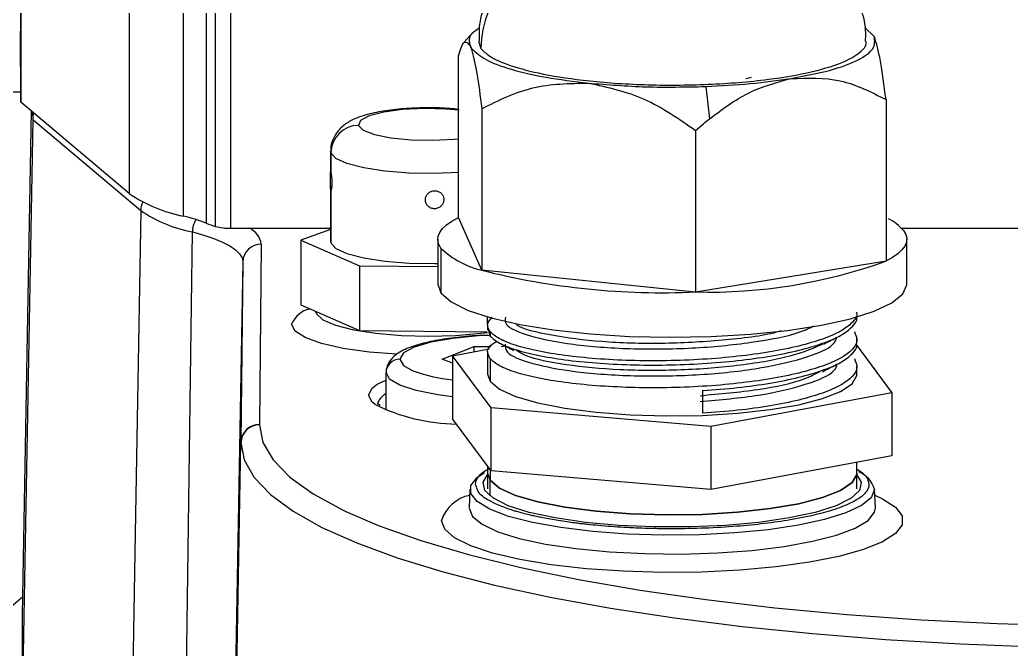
# Model space of a CAD drawing. Header units: millimetres. Extents: x -939 to 77961, y -54291 to 1503.
# Drawn here: x 12883 to 12936.7, y -10259.4 to -10225.4 of the extents above; entities that cross this region are included whole.
import ezdxf

# ---------------------------------------------------------------- set-up
doc = ezdxf.new("R2010")
doc.units = ezdxf.units.MM

# ---------------------------------------------------------------- blocks, each defined once
blk = doc.blocks.new('*U104')
at = {"color": 7, "linetype": 'Continuous', "lineweight": 25}
for p, q in [((-61.924, -70.008), (-61.924, -81.698)), ((-61.911, -73.848), (-61.911, -85.538)), ((-56.04, -78.796), (-56.04, -90.486)), ((-53.099, -91.709), (-53.099, -80.019)), ((-51.864, -80.404), (-51.864, -92.094)), ((-51.362, -92.271), (-51.362, -80.581)), ((-50.546, -80.676), (-50.546, -92.366)), ((-15.686, -82.001), (-16.207, -81.5)), ((-61.911, -85.538), (-61.924, -81.698)), ((-37.417, -81.759), (-37.911, -82.322)), ((-37.577, -82.495), (-37.481, -82.657)), ((-37.577, -82.495), (-37.505, -82.685)), ((-37.481, -82.657), (-37.505, -82.685)), ((-37.118, -82.248), (-36.988, -82.638)), ((-38.209, -91.783), (-38.209, -83.043)), ((-24.82, -84.698), (-24.612, -86.445)), ((-56.04, -90.486), (-61.911, -85.538)), ((-15.055, -85.403), (-15.055, -94.143)), ((-61.35, -86.01), (-61.839, -113.278)), ((-36.945, -85.898), (-36.945, -94.638)), ((-61.265, -86.475), (-61.824, -117.682)), ((-61.265, -86.475), (-55.416, -91.405)), ((-25.368, -87.078), (-25.368, -95.818)), ((-45.132, -88.209), (-45.132, -89.376)), ((-45.121, -88.284), (-45.121, -89.322)), ((-45.132, -90.092), (-45.132, -93.079)), ((-45.121, -90.296), (-45.121, -93.154)), ((-36.946, -94.638), (-38.209, -91.784)), ((-53.034, -123.843), (-52.619, -92.569)), ((-50.546, -92.366), (-45.132, -92.366)), ((-45.132, -92.436), (-46.752, -93.006)), ((-14.21, -92.366), (49.282, -92.366)), ((-48.885, -93.226), (-48.985, -102.981)), ((-46.752, -93.006), (-43.574, -94.396)), ((-46.752, -93.006), (-46.752, -96.513)), ((-45.132, -93.079), (-45.121, -93.154)), ((-39.332, -92.963), (-39.332, -95.399)), ((-13.932, -95.399), (-13.932, -92.963)), ((-39.158, -93.436), (-39.158, -95.871)), ((-49.884, -94.183), (-50.443, -125.373)), ((-49.884, -94.183), (-49.985, -103.938)), ((-43.574, -94.396), (-39.332, -94.441)), ((-43.574, -94.396), (-43.574, -97.903)), ((-15.055, -94.143), (-25.369, -95.818)), ((-25.369, -95.818), (-36.945, -94.638)), ((-39.332, -95.399), (-39.158, -95.871)), ((-46.752, -96.513), (-43.574, -97.903)), ((-36.654, -97.161), (-36.654, -97.61)), ((-36.632, -97.595), (-36.632, -97.867)), ((-43.574, -97.903), (-36.654, -97.977)), ((-36.606, -97.866), (-36.495, -98.2)), ((-36.495, -97.969), (-36.495, -98.2)), ((-39.096, -99.451), (-37.364, -98.774)), ((-37.364, -98.774), (-36.46, -98.774)), ((-37.364, -99.048), (-37.364, -98.774)), ((-35.893, -98.774), (-35.686, -98.736)), ((-16.677, -98.65), (-14.736, -101.275)), ((-16.632, -98.597), (-16.632, -98.325)), ((-38.527, -99.264), (-36.537, -98.894)), ((-36.435, -102.094), (-38.527, -99.264)), ((-38.527, -99.264), (-38.527, -102.674)), ((-36.632, -99.056), (-36.632, -100.27)), ((-38.527, -99.674), (-39.096, -99.451)), ((-36.495, -99.43), (-36.495, -100.642)), ((-16.632, -100.27), (-16.632, -99.827)), ((-42.132, -102.218), (-42.132, -100.182)), ((-36.632, -100.27), (-36.495, -100.642)), ((-24.985, -101.152), (-24.985, -102.382)), ((-14.736, -101.275), (-24.54, -103.099)), ((-14.736, -101.275), (-14.736, -104.685)), ((-42.574, -101.882), (-42.56, -101.77)), ((-24.54, -103.099), (-36.435, -102.094)), ((-36.435, -105.503), (-36.435, -102.094)), ((-48.986, -103.007), (-48.985, -102.981)), ((-36.435, -105.503), (-38.527, -102.674)), ((-24.54, -103.099), (-24.54, -106.509)), ((-50.544, -135.128), (-49.985, -103.938)), ((-14.736, -104.685), (-24.54, -106.509)), ((-16.632, -105.628), (-16.632, -105.037)), ((-36.632, -105.238), (-36.632, -105.628)), ((-36.632, -105.628), (-36.632, -106.47)), ((-36.632, -105.628), (-36.495, -106)), ((-24.54, -106.509), (-36.435, -105.503)), ((-16.632, -106.47), (-16.632, -105.628)), ((-37.586, -106.481), (-37.631, -107.49)), ((-15.632, -107.49), (-15.677, -106.481)), ((-62.921, -113.246), (-61.822, -112.32)), ((-61.839, -113.278), (-61.824, -117.682))]:
    blk.add_line(p, q, dxfattribs=at)
at = {"color": 8, "linetype": 'Continuous', "lineweight": 25}
for p, q in [((-61.913, -85), (-71.615, -85)), ((-61.267, -86.081), (-61.265, -86.475)), ((-45.121, -88.284), (-45.132, -88.211)), ((-36.495, -105.422), (-36.495, -106)), ((-37.287, -106.226), (-37.275, -106.113)), ((-37.231, -106.357), (-37.287, -106.226)), ((-36.495, -106.842), (-36.495, -106)), ((-16.023, -106.059), (-15.977, -106.226))]:
    blk.add_line(p, q, dxfattribs=at)
at = {"color": 7, "linetype": 'Continuous', "lineweight": 25, "flags": 128}
for points in [[(-22.65, -84.264), (-22.39, -84.211), (-22.338, -84.199)], [(-55.416, -91.405), (-55.718, -108.89), (-55.956, -122.628)], [(-39.158, -93.436), (-39.278, -93.226), (-39.33, -93.015), (-39.312, -92.804), (-39.226, -92.594), (-39.071, -92.385), (-38.849, -92.18), (-38.561, -91.979), (-38.207, -91.784)], [(-52.619, -92.569), (-51.999, -92.739), (-51.45, -92.922), (-50.978, -93.116), (-50.587, -93.318), (-50.28, -93.528), (-50.059, -93.743), (-49.927, -93.962), (-49.884, -94.183)], [(-14.105, -92.491), (-13.985, -92.701), (-13.934, -92.912), (-13.951, -93.123), (-14.038, -93.333), (-14.192, -93.542), (-14.415, -93.747), (-14.703, -93.948), (-15.056, -94.143)], [(-45.121, -93.154), (-44.855, -93.461), (-44.246, -93.742), (-43.337, -93.977), (-42.189, -94.151), (-40.88, -94.253), (-39.499, -94.274), (-39.332, -94.271)], [(-39.158, -95.871), (-38.605, -96.355), (-37.687, -96.81), (-36.434, -97.222), (-34.883, -97.579), (-33.081, -97.87), (-31.083, -98.085), (-28.95, -98.219), (-26.747, -98.267), (-24.54, -98.228), (-22.397, -98.103), (-20.382, -97.896), (-18.557, -97.613), (-16.977, -97.262), (-15.691, -96.855), (-14.738, -96.404), (-14.145, -95.923), (-13.932, -95.425), (-13.932, -95.399)], [(-45.945, -96.866), (-45.902, -96.996), (-45.549, -97.32), (-44.864, -97.614), (-43.887, -97.864), (-42.674, -98.053), (-41.295, -98.171), (-39.832, -98.211), (-38.368, -98.171), (-36.99, -98.053), (-36.631, -98.007)], [(-36.495, -100.642), (-35.984, -101.069), (-35.114, -101.466), (-33.918, -101.817), (-32.442, -102.108), (-30.742, -102.328), (-28.885, -102.47), (-26.941, -102.527), (-24.985, -102.497), (-23.092, -102.382), (-21.335, -102.185), (-19.782, -101.915), (-18.493, -101.582), (-17.516, -101.198), (-16.889, -100.779), (-16.636, -100.339), (-16.632, -100.27)], [(-42.605, -100.812), (-42.337, -100.67), (-42.132, -100.581)], [(-49.985, -103.964), (-49.808, -104.909), (-49.276, -105.848), (-48.393, -106.773), (-47.166, -107.677), (-45.604, -108.555), (-43.718, -109.4), (-41.522, -110.206), (-39.031, -110.966), (-36.263, -111.676), (-33.238, -112.331), (-29.979, -112.925), (-26.508, -113.455), (-22.851, -113.917), (-19.033, -114.306), (-15.083, -114.621), (-11.029, -114.86), (-6.9, -115.02)], [(-15.677, -106.506), (-15.853, -106.948), (-16.375, -107.375), (-17.228, -107.775), (-18.382, -108.134), (-19.802, -108.44), (-21.441, -108.684), (-23.246, -108.859), (-25.161, -108.957), (-27.123, -108.977), (-29.069, -108.918), (-30.937, -108.781), (-32.667, -108.571), (-34.202, -108.294), (-35.494, -107.96), (-36.502, -107.579), (-37.192, -107.164), (-37.542, -106.728), (-37.542, -106.284), (-37.192, -105.848), (-36.801, -105.586)], [(-16.611, -105.74), (-16.393, -106.116), (-16.486, -106.556), (-16.945, -106.984), (-17.755, -107.384), (-18.885, -107.742), (-20.296, -108.046), (-21.935, -108.284), (-23.744, -108.447), (-25.657, -108.531), (-27.606, -108.531), (-29.519, -108.447), (-31.329, -108.284), (-32.968, -108.046), (-34.378, -107.742), (-35.508, -107.384), (-36.318, -106.984), (-36.777, -106.556), (-36.87, -106.116), (-36.632, -105.718)], [(-36.495, -106), (-35.984, -106.427), (-35.114, -106.824), (-33.918, -107.174), (-32.442, -107.466), (-30.742, -107.686), (-28.885, -107.828), (-26.941, -107.885), (-24.985, -107.855), (-23.092, -107.74), (-21.335, -107.543), (-19.782, -107.273), (-18.493, -106.94), (-17.516, -106.556), (-16.889, -106.136), (-16.636, -105.697), (-16.632, -105.628)], [(-16.632, -105.628), (-16.636, -105.697), (-16.889, -106.136), (-17.516, -106.556), (-18.493, -106.94), (-19.782, -107.273), (-21.335, -107.543), (-23.092, -107.74), (-24.985, -107.855), (-26.941, -107.885), (-28.885, -107.828), (-30.742, -107.686), (-32.442, -107.466), (-33.918, -107.174), (-35.114, -106.824), (-35.984, -106.427), (-36.495, -106)], [(-44.3, -107.696), (-42.507, -108.467), (-40.241, -109.27), (-37.673, -110.026), (-34.823, -110.729), (-31.713, -111.372), (-28.366, -111.952), (-24.809, -112.464), (-21.067, -112.904), (-17.17, -113.268), (-13.146, -113.555), (-9.028, -113.761), (-4.846, -113.885)], [(-37.632, -107.515), (-37.455, -107.959), (-36.93, -108.388), (-36.075, -108.789), (-34.915, -109.15), (-33.49, -109.457), (-31.844, -109.703), (-30.031, -109.878), (-28.108, -109.977), (-26.138, -109.997), (-24.184, -109.937), (-22.308, -109.799), (-20.572, -109.588), (-19.03, -109.311), (-17.733, -108.975), (-16.721, -108.593), (-16.028, -108.176), (-15.676, -107.738), (-15.632, -107.49)]]:
    blk.add_lwpolyline(points, dxfattribs=at)
at = {"color": 8, "linetype": 'Continuous', "lineweight": 25, "flags": 128}
for points in [[(-38.176, -85.975), (-38.886, -85.916), (-40.07, -85.891), (-41.23, -85.949), (-42.254, -86.086), (-43.04, -86.287), (-43.512, -86.534), (-43.624, -86.801)], [(-43.624, -86.801), (-43.365, -87.063), (-42.76, -87.294), (-41.868, -87.472), (-40.777, -87.578), (-39.593, -87.604), (-38.433, -87.545), (-38.197, -87.522)], [(-38.186, -89.346), (-39.499, -89.403), (-40.88, -89.382), (-42.189, -89.281), (-43.337, -89.106), (-44.246, -88.871), (-44.855, -88.59), (-45.121, -88.284)], [(-41.545, -99.19), (-43.049, -99.069), (-44.454, -98.87), (-45.628, -98.604), (-46.512, -98.287), (-47.06, -97.933), (-47.246, -97.561)], [(-36.519, -98.168), (-37.12, -98.197), (-38.507, -98.327), (-39.698, -98.533), (-40.611, -98.802), (-41.186, -99.115), (-41.382, -99.451)], [(-41.382, -99.451), (-41.186, -99.787), (-40.709, -100.061)], [(-38.527, -101.496), (-39.324, -101.39), (-40.497, -101.155), (-41.387, -100.864), (-41.943, -100.533), (-42.132, -100.182)], [(-43.074, -101.4), (-42.887, -101.026), (-42.605, -100.812)], [(-42.744, -101.895), (-42.887, -101.774), (-43.074, -101.4)], [(-48.986, -103.007), (-48.802, -103.959), (-48.251, -104.903), (-47.338, -105.833), (-46.069, -106.742), (-44.455, -107.622), (-44.3, -107.696)], [(-15.662, -106.821), (-15.241, -107.012), (-14.535, -107.463), (-14.177, -107.935), (-14.177, -108.414), (-14.535, -108.886), (-15.241, -109.338), (-16.275, -109.756), (-17.607, -110.128), (-19.199, -110.444), (-21.004, -110.695), (-22.971, -110.874), (-25.044, -110.975), (-27.162, -110.995), (-29.265, -110.934), (-31.292, -110.794), (-33.186, -110.579), (-34.89, -110.294), (-36.357, -109.948), (-37.544, -109.551), (-38.418, -109.115), (-38.952, -108.652), (-39.132, -108.175), (-39.132, -108.175)]]:
    blk.add_lwpolyline(points, dxfattribs=at)
at = {"color": 7, "linetype": 'Continuous', "lineweight": 25}
for centre, radius, start, end in [((-31.354, -82.707), 5.635, 98.1729, 179.2974), ((-43.617, -88.305), 1.504, 90.2715, 179.1684), ((-51.626, -84.02), 7.829, 235.6789, 259.1538), ((-51.218, -85.256), 7.446, 235.679, 259.1539), ((-55.521, -101.666), 10.247, 69.0895, 76.331), ((-48.868, -84.413), 8.244, 248.6957, 252.39), ((-50.616, -89.427), 2.94, 255.2943, 271.3679), ((-16.05, -94.14), 2.549, 40.2927, 63.6233), ((-48.898, -94.214), 0.987, 89.2419, 178.2277), ((-35.954, -90.173), 4.573, 225.5234, 257.4994), ((-24.681, -67.45), 28.375, 268.6118, 289.8284), ((-27.176, -56.177), 39.681, 255.7492, 272.6105), ((-41.391, -100.192), 0.741, 89.2603, 179.2404), ((-37.816, -92.642), 7.963, 248.6942, 264.8712), ((-38.136, -92.552), 10.417, 243.7506, 269.0438), ((-48.998, -103.969), 0.987, 89.2418, 178.2277), ((-48.998, -103.995), 0.988, 89.2777, 178.2233), ((-47.468, -103.964), 2.517, 179.4056, 180), ((-17.103, -106.919), 1.484, 16.154, 67.0607)]:
    blk.add_arc(centre, radius, start, end, dxfattribs=at)
at = {"color": 8, "linetype": 'Continuous', "lineweight": 25}
for centre, radius, start, end in [((-54.39, -91.427), 1.026, 152.4227, 178.817), ((-51.265, -92.588), 1.354, 149.2741, 179.1716), ((-50.039, -93.412), 1.17, 9.1364, 63.3932), ((-45.91, -98.14), 1.456, 104.0028, 156.5438), ((-41.706, -102.152), 0.935, 117.0379, 155.8838), ((-37.212, -108.804), 2.02, 101.1107, 161.8647)]:
    blk.add_arc(centre, radius, start, end, dxfattribs=at)
at = {"color": 7, "linetype": 'Continuous', "lineweight": 25}
for points, knots in [([(-17.394, -78.656), (-17.599, -78.412), (-18.032, -77.898), (-18.835, -77.288), (-19.738, -76.777), (-20.775, -76.365), (-21.992, -76.037), (-23.393, -75.801), (-24.924, -75.657), (-26.487, -75.604), (-28.073, -75.641), (-29.622, -75.77), (-31.167, -76.011), (-32.495, -76.358), (-33.663, -76.842), (-34.627, -77.414), (-35.511, -78.171), (-36.266, -79.122), (-36.811, -80.242), (-37.115, -81.312), (-37.095, -81.993), (-37.088, -82.249)], [0, 0, 0, 0, 0.038381, 0.081055, 0.124725, 0.172774, 0.232192, 0.297168, 0.356468, 0.418137, 0.478552, 0.539789, 0.604281, 0.678525, 0.727808, 0.774853, 0.822271, 0.870555, 0.919838, 0.969835, 1, 1, 1, 1]), ([(-16.164, -82.246), (-16.156, -82.094), (-16.122, -81.506), (-16.363, -80.53), (-16.766, -79.519), (-17.148, -79.006), (-17.294, -78.81)], [0, 0, 0, 0, 0.123069, 0.475134, 0.800045, 1, 1, 1, 1]), ([(-37.081, -81.543), (-37.236, -81.643), (-37.709, -81.949), (-37.63, -82.276), (-37.577, -82.495)], [0, 0, 0, 0, 0.328659, 1, 1, 1, 1]), ([(-15.055, -85.403), (-15.153, -84.644), (-15.349, -83.12), (-15.574, -82.374), (-15.686, -82.001)], [0, 0, 0, 0, 0.4981628, 1, 1, 1, 1]), ([(-38.209, -83.043), (-38.111, -82.727), (-37.914, -82.092), (-37.69, -82.36), (-37.577, -82.495)], [0, 0, 0, 0, 0.498163, 1, 1, 1, 1]), ([(-36.988, -82.638), (-36.851, -82.778), (-36.551, -83.083), (-35.534, -83.542), (-33.879, -84.003), (-31.443, -84.395), (-28.327, -84.63), (-24.871, -84.629), (-21.601, -84.376), (-18.994, -83.926), (-17.244, -83.376), (-16.375, -82.819), (-16.076, -82.441), (-16.141, -82.26), (-16.146, -82.247)], [0, 0, 0, 0, 0.0610381, 0.1328614, 0.2164841, 0.3118286, 0.4169767, 0.5278124, 0.6386482, 0.7437963, 0.8391408, 0.9227635, 0.9945868, 1, 1, 1, 1]), ([(-37.505, -82.685), (-37.406, -83.074), (-37.208, -83.854), (-37.033, -85.215), (-36.945, -85.898)], [0, 0, 0, 0, 0.498309, 1, 1, 1, 1]), ([(-24.612, -86.445), (-23.921, -85.928), (-22.53, -84.889), (-20.988, -84.474), (-20.211, -84.265)], [0, 0, 0, 0, 0.49671, 1, 1, 1, 1]), ([(-20.211, -84.265), (-19.299, -84.235), (-17.468, -84.174), (-15.861, -84.993), (-15.055, -85.403)], [0, 0, 0, 0, 0.498409, 1, 1, 1, 1]), ([(-36.945, -85.898), (-36.047, -85.451), (-34.244, -84.555), (-32.188, -84.526), (-31.157, -84.512)], [0, 0, 0, 0, 0.498163, 1, 1, 1, 1]), ([(-31.157, -84.512), (-30.132, -84.734), (-28.077, -85.181), (-26.273, -86.444), (-25.368, -87.078)], [0, 0, 0, 0, 0.498409, 1, 1, 1, 1]), ([(-38.209, -85.936), (-38.354, -85.919), (-38.865, -85.86), (-39.845, -85.84), (-41.042, -85.877), (-42.172, -85.996), (-43.194, -86.201), (-43.952, -86.469), (-44.566, -86.877), (-44.969, -87.409), (-45.154, -87.903), (-45.12, -88.175), (-45.114, -88.219)], [0, 0, 0, 0, 0.051937, 0.182464, 0.311652, 0.441903, 0.576353, 0.724808, 0.819435, 0.900306, 0.983987, 1, 1, 1, 1]), ([(-61.195, -86.141), (-61.199, -86.148), (-61.258, -86.248), (-61.262, -86.366), (-61.265, -86.475)], [0, 0, 0, 0, 0.070008, 1, 1, 1, 1]), ([(-25.368, -87.078), (-25.227, -86.955), (-24.978, -86.739), (-24.723, -86.534), (-24.612, -86.445)], [0, 0, 0, 0, 0.56612, 1, 1, 1, 1]), ([(-45.129, -89.696), (-45.129, -89.634), (-45.13, -89.51), (-45.132, -89.375), (-45.131, -89.3), (-45.125, -89.315), (-45.121, -89.322)], [0, 0, 0, 0, 0.250557, 0.499804, 0.749211, 1, 1, 1, 1]), ([(-45.121, -89.322), (-45.116, -89.344), (-45.107, -89.389), (-45.087, -89.538), (-45.07, -89.725), (-45.068, -89.856), (-45.066, -89.921)], [0, 0, 0, 0, 0.250848, 0.500288, 0.750177, 1, 1, 1, 1]), ([(-45.121, -90.296), (-45.125, -90.274), (-45.131, -90.229), (-45.132, -90.08), (-45.13, -89.893), (-45.129, -89.762), (-45.129, -89.696)], [0, 0, 0, 0, 0.249866, 0.499762, 0.749211, 1, 1, 1, 1]), ([(-45.066, -89.921), (-45.068, -89.983), (-45.07, -90.107), (-45.087, -90.243), (-45.107, -90.318), (-45.116, -90.303), (-45.121, -90.296)], [0, 0, 0, 0, 0.249249, 0.500007, 0.750742, 1, 1, 1, 1]), ([(-40, -90.825), (-39.992, -90.761), (-39.977, -90.634), (-39.861, -90.472), (-39.695, -90.365), (-39.5, -90.324), (-39.304, -90.359), (-39.139, -90.462), (-39.025, -90.621), (-39.009, -90.748), (-39.002, -90.811)], [0, 0, 0, 0, 0.125388, 0.250072, 0.374984, 0.499862, 0.624522, 0.749937, 0.875337, 1, 1, 1, 1]), ([(-39.002, -90.811), (-39.01, -90.875), (-39.025, -91.003), (-39.138, -91.169), (-39.303, -91.281), (-39.499, -91.324), (-39.695, -91.287), (-39.861, -91.18), (-39.976, -91.017), (-39.992, -90.889), (-40, -90.825)], [0, 0, 0, 0, 0.1248666, 0.2497475, 0.3744099, 0.4997355, 0.6250778, 0.7497736, 0.8745418, 1, 1, 1, 1]), ([(-16.657, -96.905), (-16.649, -96.931), (-16.589, -97.119), (-16.849, -97.47), (-17.451, -97.938), (-18.442, -98.37), (-19.738, -98.751), (-21.301, -99.068), (-23.069, -99.312), (-24.974, -99.474), (-26.943, -99.549), (-28.899, -99.538), (-30.769, -99.441), (-32.479, -99.264), (-33.966, -99.017), (-35.164, -98.709), (-36.062, -98.356), (-36.351, -98.098), (-36.495, -97.969)], [0, 0, 0, 0, 0.010361, 0.076337, 0.142313, 0.208289, 0.274265, 0.340241, 0.406217, 0.472193, 0.538169, 0.604145, 0.67012, 0.736096, 0.802072, 0.868048, 0.934024, 1, 1, 1, 1]), ([(-36.495, -98.2), (-36.351, -98.329), (-36.062, -98.588), (-35.164, -98.94), (-33.966, -99.248), (-32.479, -99.495), (-30.769, -99.672), (-28.899, -99.769), (-26.943, -99.78), (-24.974, -99.705), (-23.069, -99.543), (-21.301, -99.3), (-19.738, -98.982), (-18.442, -98.601), (-17.451, -98.169), (-16.849, -97.701), (-16.589, -97.35), (-16.649, -97.162), (-16.657, -97.137)], [0, 0, 0, 0, 0.065976, 0.131952, 0.197928, 0.263904, 0.32988, 0.395855, 0.461831, 0.527807, 0.593783, 0.659759, 0.725735, 0.791711, 0.857687, 0.923663, 0.989639, 1, 1, 1, 1]), ([(-35.668, -97.178), (-35.687, -97.31), (-35.736, -97.669), (-34.443, -98.211), (-32.101, -98.685), (-28.973, -98.927), (-25.531, -98.896), (-22.292, -98.573), (-19.945, -98.131), (-19.184, -97.764), (-18.95, -97.65)], [0, 0, 0, 0, 0.08289, 0.225189, 0.36746, 0.509731, 0.652029, 0.794276, 0.936584, 1, 1, 1, 1]), ([(-35.075, -97.569), (-35.06, -97.582), (-34.796, -97.81), (-33.222, -98.168), (-30.548, -98.527), (-27.215, -98.631), (-23.925, -98.443), (-21.613, -98.172), (-20.8, -97.926), (-20.708, -97.899)], [0, 0, 0, 0, 0.011495, 0.204254, 0.397091, 0.589853, 0.782682, 0.975459, 1, 1, 1, 1]), ([(-36.634, -98.162), (-36.853, -98.169), (-37.533, -98.189), (-38.6, -98.302), (-39.761, -98.491), (-40.738, -98.754), (-41.414, -99.056), (-41.875, -99.429), (-42.108, -99.837), (-42.126, -100.104), (-42.132, -100.182)], [0, 0, 0, 0, 0.076564, 0.237601, 0.399841, 0.564969, 0.737561, 0.854398, 0.957416, 1, 1, 1, 1]), ([(-18.403, -98.623), (-18.278, -98.559), (-18.028, -98.43), (-17.778, -98.301), (-17.653, -98.236)], [0, 0, 0, 0, 0.499984, 1, 1, 1, 1]), ([(-36.495, -99.43), (-36.562, -99.299), (-36.695, -99.035), (-36.533, -98.72), (-36.233, -98.553), (-36.156, -98.51)], [0, 0, 0, 0, 0.425655, 0.851309, 1, 1, 1, 1]), ([(-35.958, -98.595), (-35.833, -98.66), (-35.583, -98.789), (-35.332, -98.918), (-35.207, -98.983)], [0, 0, 0, 0, 0.500013, 1, 1, 1, 1]), ([(-35.678, -98.639), (-35.683, -98.786), (-35.695, -99.16), (-34.319, -99.71), (-31.91, -100.17), (-28.746, -100.395), (-25.316, -100.343), (-22.04, -100.01), (-19.449, -99.426), (-17.907, -98.806), (-17.757, -98.394), (-17.71, -98.266)], [0, 0, 0, 0, 0.080115, 0.203452, 0.326833, 0.450191, 0.573548, 0.69693, 0.820266, 0.943656, 1, 1, 1, 1]), ([(-35.066, -98.971), (-34.915, -99.068), (-34.433, -99.376), (-32.461, -99.767), (-29.529, -100.05), (-26.15, -100.065), (-22.875, -99.803), (-20.067, -99.31), (-18.963, -98.84), (-18.432, -98.614)], [0, 0, 0, 0, 0.071472, 0.228251, 0.384964, 0.541722, 0.698455, 0.855188, 1, 1, 1, 1]), ([(-24.985, -101.152), (-24.345, -101.104), (-23.066, -101.008), (-21.302, -100.76), (-19.738, -100.443), (-18.442, -100.062), (-17.451, -99.63), (-16.849, -99.162), (-16.589, -98.811), (-16.649, -98.623), (-16.657, -98.598)], [0, 0, 0, 0, 0.139722, 0.279445, 0.419167, 0.55889, 0.698612, 0.838335, 0.978057, 1, 1, 1, 1]), ([(-25.118, -101.744), (-24.023, -101.646), (-21.832, -101.451), (-19.308, -100.838), (-17.836, -100.223), (-17.725, -99.821), (-17.692, -99.702)], [0, 0, 0, 0, 0.292229, 0.584611, 0.876866, 1, 1, 1, 1]), ([(-18.497, -100.131), (-18.374, -100.067), (-18.127, -99.94), (-17.879, -99.812), (-17.755, -99.748)], [0, 0, 0, 0, 0.500003, 1, 1, 1, 1]), ([(-25.118, -101.428), (-24.052, -101.331), (-21.919, -101.137), (-19.624, -100.645), (-18.887, -100.252), (-18.628, -100.114)], [0, 0, 0, 0, 0.393366, 0.786964, 1, 1, 1, 1]), ([(-42.443, -101.978), (-42.509, -101.913), (-42.584, -101.837), (-42.579, -101.857), (-42.578, -101.86)], [0, 0, 0, 0, 0.870476, 1, 1, 1, 1]), ([(-37.275, -106.113), (-37.265, -106.075), (-37.244, -105.999), (-37.174, -105.867), (-37.072, -105.738), (-36.962, -105.635), (-36.9, -105.584), (-36.875, -105.564), (-36.786, -105.494), (-36.662, -105.431), (-36.545, -105.371)], [0, 0, 0, 0, 0.149024, 0.298031, 0.52088, 0.664423, 0.71252, 0.730649, 0.744831, 1, 1, 1, 1]), ([(-16.629, -105.401), (-16.607, -105.413), (-16.495, -105.476), (-16.276, -105.65), (-16.063, -105.858), (-16.031, -106.015), (-16.023, -106.059)], [0, 0, 0, 0, 0.05811, 0.302562, 0.804058, 1, 1, 1, 1]), ([(-16.024, -106.454), (-16.042, -106.492), (-16.087, -106.586), (-16.192, -106.715), (-16.301, -106.818), (-16.363, -106.869), (-16.388, -106.889), (-16.576, -107.035), (-17.05, -107.308), (-18.254, -107.749), (-20.217, -108.192), (-23.156, -108.545), (-25.597, -108.638), (-27.073, -108.631), (-27.514, -108.625), (-28.027, -108.613), (-28.53, -108.595), (-28.932, -108.576), (-29.147, -108.565), (-29.689, -108.534), (-30.378, -108.483), (-31.096, -108.412), (-31.402, -108.378), (-31.549, -108.361), (-31.708, -108.342), (-31.969, -108.31), (-32.357, -108.257), (-32.94, -108.169), (-33.468, -108.075), (-33.916, -107.983), (-34.183, -107.925), (-34.484, -107.854), (-34.77, -107.781), (-34.989, -107.72), (-35.102, -107.686), (-35.66, -107.519), (-36.463, -107.199), (-37.122, -106.746), (-37.199, -106.469), (-37.231, -106.357)], [0, 0, 0, 0, 0.015837, 0.039522, 0.054778, 0.059889, 0.061816, 0.063323, 0.123455, 0.183587, 0.2783, 0.381372, 0.492786, 0.506666, 0.520546, 0.534424, 0.555195, 0.568573, 0.573047, 0.576045, 0.621249, 0.641145, 0.649898, 0.653337, 0.656776, 0.66681, 0.68143, 0.699448, 0.732952, 0.744659, 0.756365, 0.76807, 0.785598, 0.797134, 0.80084, 0.803171, 0.884378, 0.95315, 1, 1, 1, 1])]:
    blk.add_open_spline(points, degree=3, knots=knots, dxfattribs=at)
for points in [[(-20.211, -84.265), (-19.474, -84.125), (-17.999, -83.845), (-16.505, -83.28), (-15.616, -82.653), (-15.663, -82.218), (-15.686, -82.001)], [(-37.481, -82.657), (-37.27, -82.855), (-36.848, -83.251), (-35.424, -83.777), (-33.54, -84.222), (-31.951, -84.415), (-31.157, -84.512)], [(-24.82, -84.698), (-23.997, -84.656), (-22.35, -84.571), (-20.924, -84.367), (-20.211, -84.265)], [(-31.157, -84.512), (-30.131, -84.596), (-28.08, -84.764), (-25.907, -84.72), (-24.82, -84.698)], [(-36.495, -97.969), (-36.571, -97.837), (-36.723, -97.572), (-36.491, -97.31), (-36.375, -97.179)], [(-16.768, -97.955), (-16.697, -98.118), (-16.555, -98.443), (-16.831, -98.931), (-17.456, -99.399), (-18.44, -99.831), (-19.738, -100.212), (-21.301, -100.529), (-23.069, -100.773), (-24.974, -100.935), (-26.943, -101.01), (-28.899, -100.999), (-30.769, -100.902), (-32.479, -100.725), (-33.966, -100.478), (-35.164, -100.17), (-36.062, -99.818), (-36.351, -99.559), (-36.495, -99.43)], [(-16.768, -99.417), (-16.697, -99.579), (-16.555, -99.904), (-16.831, -100.393), (-17.456, -100.86), (-18.44, -101.292), (-19.738, -101.673), (-21.302, -101.99), (-23.066, -102.238), (-24.345, -102.334), (-24.985, -102.382)]]:
    blk.add_open_spline(points, degree=3, dxfattribs=at)
at = {"color": 8, "linetype": 'Continuous', "lineweight": 25}
blk.add_open_spline([(-15.977, -106.226), (-15.979, -106.264), (-15.983, -106.34), (-16.01, -106.416), (-16.024, -106.454)], degree=3, knots=[0, 0, 0, 0, 0.500031, 1, 1, 1, 1], dxfattribs=at)

msp = doc.modelspace()

# ---------------------------------------------------------------- block references
msp.add_blockref('*U104', (12945, -10144.286))

doc.saveas('drawing.dxf')
